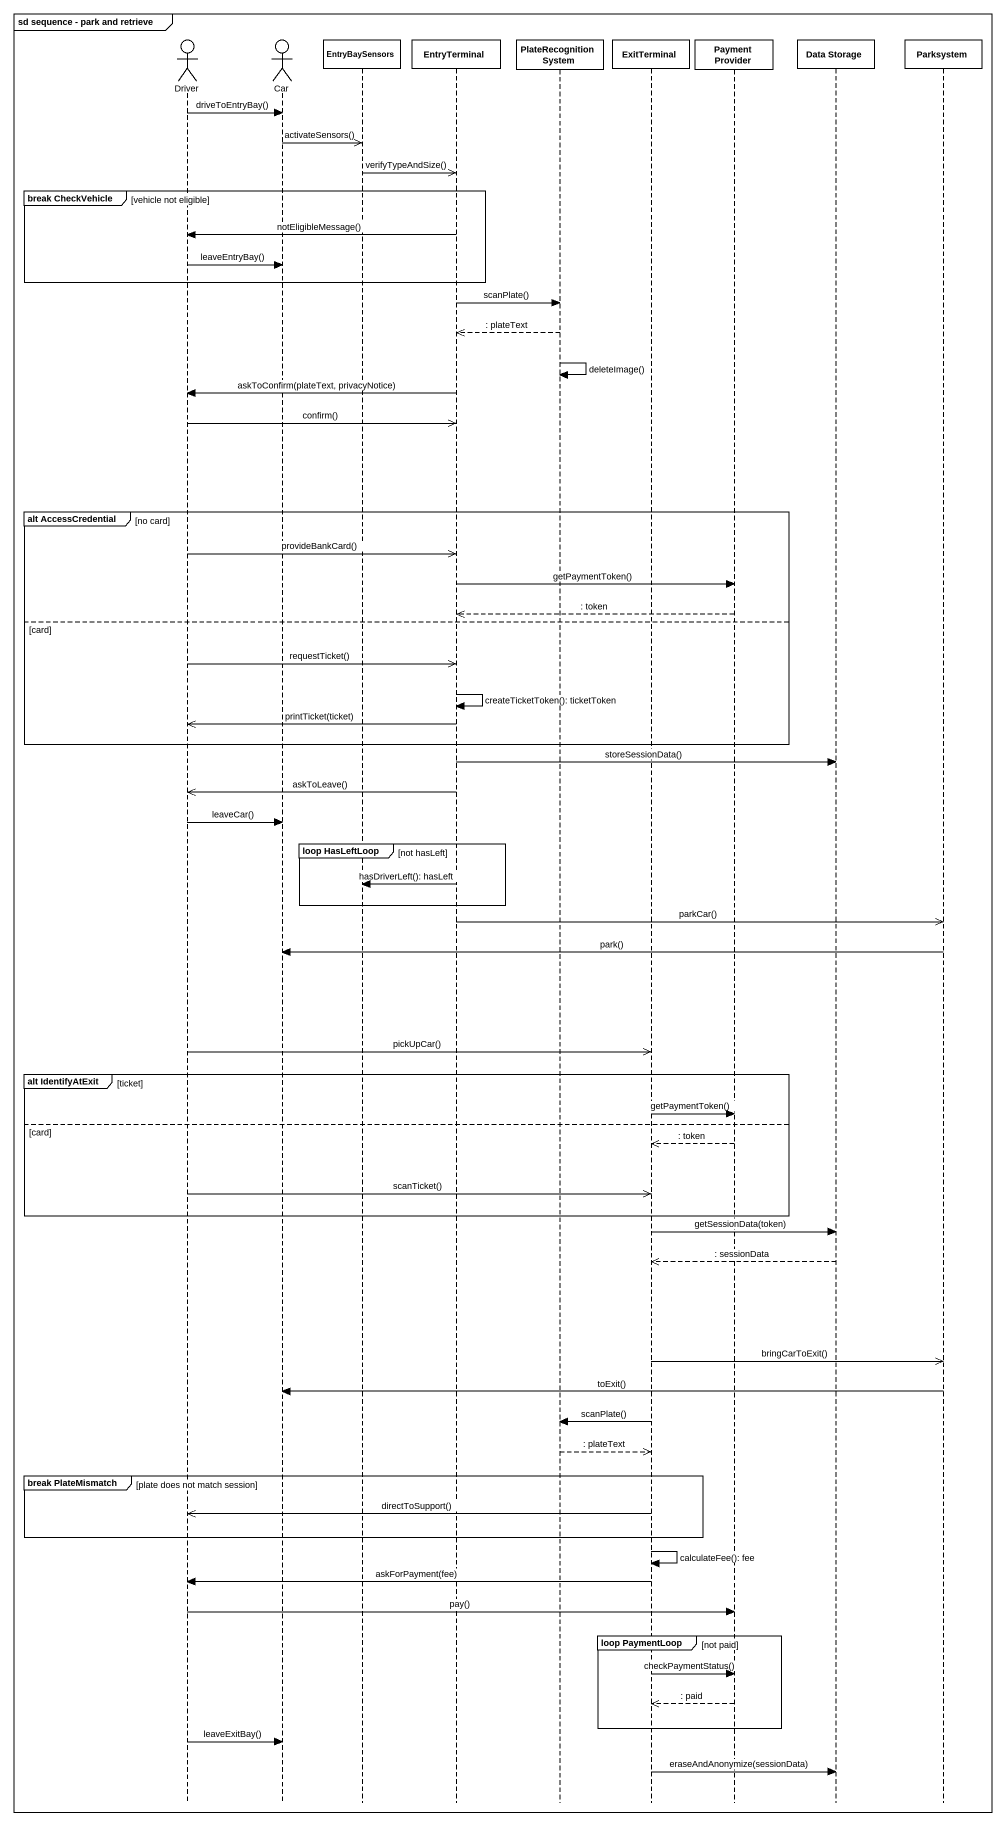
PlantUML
@startuml
mainframe sd sequence - park and retrieve
hide footbox
actor Driver
actor Car
participant EntryBaySensors
participant EntryTerminal
participant PlateRecognitionSystem
participant ExitTerminal
participant "Payment Provider" as Payment_Provider
participant "Data Storage" as Data_Storage
participant Parksystem

Driver -> Car : driveToEntryBay()
Car ->> EntryBaySensors : activateSensors()
EntryBaySensors ->> EntryTerminal : verifyTypeAndSize()
group break CheckVehicle [vehicle not eligible]
  EntryTerminal -> Driver : notEligibleMessage()
  Driver -> Car : leaveEntryBay()
end
EntryTerminal -> PlateRecognitionSystem : scanPlate()
PlateRecognitionSystem -->> EntryTerminal : : plateText
PlateRecognitionSystem -> PlateRecognitionSystem : deleteImage()
EntryTerminal -> Driver : askToConfirm(plateText, privacyNotice)
Driver ->> EntryTerminal : confirm()
group alt AccessCredential [no card]
  Driver ->> EntryTerminal : provideBankCard()
  EntryTerminal -> Payment_Provider : getPaymentToken()
  Payment_Provider -->> EntryTerminal : : token
else card
  Driver ->> EntryTerminal : requestTicket()
  EntryTerminal -> EntryTerminal : createTicketToken(): ticketToken
  EntryTerminal ->> Driver : printTicket(ticket)
end
EntryTerminal -> Data_Storage : storeSessionData()
EntryTerminal ->> Driver : askToLeave()
Driver -> Car : leaveCar()
group loop HasLeftLoop [not hasLeft]
  EntryTerminal -> EntryBaySensors : hasDriverLeft(): hasLeft
end
EntryTerminal ->> Parksystem : parkCar()
Parksystem -> Car : park()
Driver ->> ExitTerminal : pickUpCar()
group alt IdentifyAtExit [ticket]
  ExitTerminal -> Payment_Provider : getPaymentToken()
else card
  Payment_Provider -->> ExitTerminal : : token
  Driver ->> ExitTerminal : scanTicket()
end
ExitTerminal -> Data_Storage : getSessionData(token)
Data_Storage -->> ExitTerminal : : sessionData
ExitTerminal ->> Parksystem : bringCarToExit()
Parksystem -> Car : toExit()
ExitTerminal -> PlateRecognitionSystem : scanPlate()
PlateRecognitionSystem -->> ExitTerminal : : plateText
group break PlateMismatch [plate does not match session]
  ExitTerminal ->> Driver : directToSupport()
end
ExitTerminal -> ExitTerminal : calculateFee(): fee
ExitTerminal -> Driver : askForPayment(fee)
Driver -> Payment_Provider : pay()
group loop PaymentLoop [not paid]
  ExitTerminal -> Payment_Provider : checkPaymentStatus()
  Payment_Provider -->> ExitTerminal : : paid
end
Driver -> Car : leaveExitBay()
ExitTerminal -> Data_Storage : eraseAndAnonymize(sessionData)
@enduml
